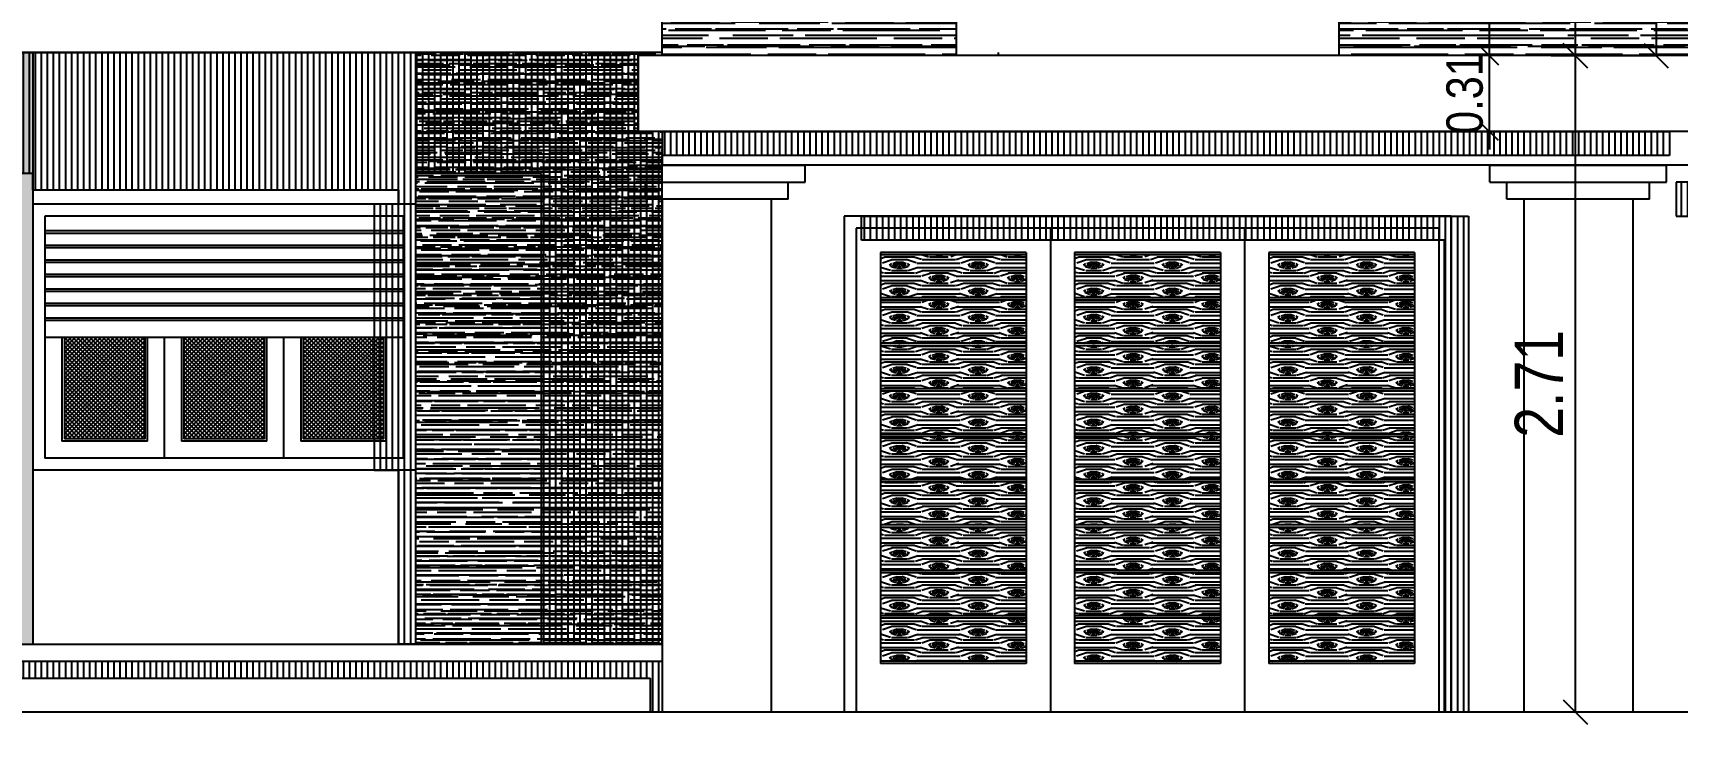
# Model space of a CAD drawing. Extents: x -14.8 to 35.6, y 44.5 to 81.2.
# Drawn here: x -4.96 to 1.83, y 44.93 to 47.79 of the extents above; entities that cross this region are included whole.
import ezdxf

# ---------------------------------------------------------------- set-up
doc = ezdxf.new("R2010")
doc.units = 0
doc.header["$MEASUREMENT"] = 0
doc.header["$PDMODE"] = 3
doc.layers.get('0').update_dxf_attribs({"linetype": 'CONTINUOUS'})
doc.layers.get('DEFPOINTS').update_dxf_attribs({"linetype": 'CONTINUOUS'})
for name, color, linetype in [('COTAS', 12, 'CONTINUOUS'), ('NUEVO', 1, 'CONTINUOUS'), ('RELLENO', 7, 'CONTINUOUS'), ('SOMBRA', 251, 'CONTINUOUS')]:
    doc.layers.add(name, color=color, linetype=linetype)
doc.styles.add('COTAS PRIMARIAS', font='ARIALN.TTF', dxfattribs={"height": 0.2})
doc.styles.add('COTAS SECUNDARIAS', font='ARIALN.TTF', dxfattribs={"height": 0.15})
doc.dimstyles.new('COTA SECUNDARIAS', dxfattribs={"dimscale": 5, "dimtxt": 1, "dimasz": 0.015, "dimexe": 0, "dimexo": 0, "dimgap": 0.005, "dimtad": 1, "dimzin": 1, "dimdsep": 46, "dimtxsty": 'COTAS SECUNDARIAS', "dimblk": 'OBLIQUE', "dimcen": 0, "dimclrd": 11, "dimclre": 11, "dimclrt": 11, "dimaunit": 1, "dimadec": 1, "dimazin": 0, "dimtfac": 0.4, "dimtix": 1, "dimtmove": 1, "dimatfit": 3, "dimfxl": 1, "dimtolj": 1, "dimtzin": 0, "dimlwd": -1, "dimarcsym": 0})
doc.dimstyles.new('COTAS PRINCIPALES', dxfattribs={"dimscale": 5, "dimtxt": 2.5, "dimasz": 0.02, "dimexe": 0, "dimexo": 0, "dimgap": 0.01, "dimtad": 1, "dimzin": 1, "dimdsep": 46, "dimtxsty": 'COTAS PRIMARIAS', "dimblk": 'OBLIQUE', "dimcen": 0, "dimclrd": 11, "dimclre": 11, "dimclrt": 11, "dimaunit": 1, "dimadec": 1, "dimazin": 0, "dimtfac": 0.4, "dimtix": 1, "dimtmove": 1, "dimatfit": 3, "dimfxl": 1, "dimtolj": 1, "dimtzin": 0, "dimlwd": -1, "dimarcsym": 0})
pattern_1 = [(0, (0, 15.127245), (0.066, 0.03), [0.45, -0.06, 0.15, -0.03]), (0, (0.0399, 15.142245), (-0.03, 0.0399), [0.09, -0.0099, 0.18, -0.0225]), (0, (0.015, 15.152745), (0.156, 0.0201), [0.24, -0.042, 0.12, -0.03])]
pattern_2 = [(0, (0, 15.127245), (0.11, 0.05), [0.75, -0.1, 0.25, -0.05]), (0, (0.0665, 15.152245), (-0.05, 0.0665), [0.15, -0.0165, 0.3, -0.0375]), (0, (0.025, 15.169745), (0.26, 0.0335), [0.4, -0.07, 0.2, -0.05])]

# ---------------------------------------------------------------- blocks, each defined once
blk = doc.blocks.new('_Oblique')
at = {"color": 0, "linetype": 'ByBlock', "lineweight": -2}
blk.add_line((-0.5, -0.5), (0.5, 0.5), dxfattribs=at)
blk = doc.blocks.new('*D92')
at = {"layer": 'COTAS', "color": 11, "transparency": 16777216}
blk.add_line((1.411, 44.9795), (1.411, 47.6929), dxfattribs=at)
at = {"layer": 'COTAS', "color": 11, "lineweight": -2, "transparency": 16777216}
blk.add_line((1.7994, 44.9795), (1.411, 44.9795), dxfattribs=at)
at = {"layer": 'DEFPOINTS', "color": 0, "transparency": 16777216}
for p in [(1.411, 47.6929), (1.411, 47.6929), (1.7994, 44.9795)]:
    blk.add_point(p, dxfattribs=at)
at = {"layer": 'COTAS', "color": 11, "transparency": 16777216, "xscale": 0.1, "yscale": 0.1, "zscale": 0.1}
for p, rotation in [((1.411, 47.6929), 90), ((1.411, 44.9795), 270)]:
    blk.add_blockref('_Oblique', p, dxfattribs=dict(at, rotation=rotation))
at = {"layer": 'COTAS', "color": 11, "transparency": 16777216, "insert": (1.2606, 46.3362), "char_height": 0.2, "attachment_point": 5, "rotation": 90, "style": 'COTAS PRIMARIAS'}
blk.add_mtext('\\A1;2.71', dxfattribs=at)
blk = doc.blocks.new('*D93')
at = {"layer": 'COTAS', "color": 11, "lineweight": -2, "transparency": 16777216}
for p, q in [((-5.3106, 49.9161), (1.411, 49.9161)), ((1.311, 47.6929), (1.411, 47.6929))]:
    blk.add_line(p, q, dxfattribs=at)
at = {"layer": 'COTAS', "color": 11, "transparency": 16777216}
blk.add_line((1.411, 47.6929), (1.411, 49.9161), dxfattribs=at)
at = {"layer": 'DEFPOINTS', "color": 0, "transparency": 16777216}
for p in [(-5.3106, 49.9161), (1.411, 49.9161), (1.311, 47.6929)]:
    blk.add_point(p, dxfattribs=at)
at = {"layer": 'COTAS', "color": 11, "transparency": 16777216, "xscale": 0.1, "yscale": 0.1, "zscale": 0.1}
for p, rotation in [((1.411, 49.9161), 90), ((1.411, 47.6929), 270)]:
    blk.add_blockref('_Oblique', p, dxfattribs=dict(at, rotation=rotation))
at = {"layer": 'COTAS', "color": 11, "transparency": 16777216, "insert": (1.2606, 48.8045), "char_height": 0.2, "attachment_point": 5, "rotation": 90, "style": 'COTAS PRIMARIAS'}
blk.add_mtext('\\A1;2.22', dxfattribs=at)
blk = doc.blocks.new('*D94')
at = {"layer": 'COTAS', "color": 11, "transparency": 16777216}
for p, q in [((1.0559, 47.6929), (1.0559, 47.7679)), ((1.0559, 47.3795), (1.0559, 47.6929)), ((1.0559, 47.3795), (1.0559, 47.3045))]:
    blk.add_line(p, q, dxfattribs=at)
at = {"layer": 'COTAS', "color": 11, "lineweight": -2, "transparency": 16777216}
for p, q in [((1.3155, 47.6929), (1.0559, 47.6929)), ((1.3155, 47.3795), (1.0559, 47.3795))]:
    blk.add_line(p, q, dxfattribs=at)
at = {"layer": 'DEFPOINTS', "color": 0, "transparency": 16777216}
for p in [(1.0559, 47.6929), (1.3155, 47.6929), (1.3155, 47.3795)]:
    blk.add_point(p, dxfattribs=at)
at = {"layer": 'COTAS', "color": 11, "transparency": 16777216, "xscale": 0.075, "yscale": 0.075, "zscale": 0.075}
for p, rotation in [((1.0559, 47.6929), 270), ((1.0559, 47.3795), 90)]:
    blk.add_blockref('_Oblique', p, dxfattribs=dict(at, rotation=rotation))
at = {"layer": 'COTAS', "color": 11, "transparency": 16777216, "insert": (0.9543, 47.5362), "char_height": 0.15, "attachment_point": 5, "rotation": 90, "style": 'COTAS SECUNDARIAS'}
blk.add_mtext('\\A1;0.31', dxfattribs=at)
blk = doc.blocks.new('*D245')
at = {"layer": 'COTAS', "color": 11, "lineweight": -2, "transparency": 16777216}
for p, q in [((0.5061, 48.3661), (1.0559, 48.3661)), ((1.3155, 47.6929), (1.0559, 47.6929))]:
    blk.add_line(p, q, dxfattribs=at)
at = {"layer": 'COTAS', "color": 11, "transparency": 16777216}
blk.add_line((1.0559, 47.6929), (1.0559, 48.3661), dxfattribs=at)
at = {"layer": 'DEFPOINTS', "color": 0, "transparency": 16777216}
for p in [(0.5061, 48.3661), (1.0559, 48.3661), (1.3155, 47.6929)]:
    blk.add_point(p, dxfattribs=at)
at = {"layer": 'COTAS', "color": 11, "transparency": 16777216, "xscale": 0.075, "yscale": 0.075, "zscale": 0.075}
for p, rotation in [((1.0559, 48.3661), 90), ((1.0559, 47.6929), 270)]:
    blk.add_blockref('_Oblique', p, dxfattribs=dict(at, rotation=rotation))
at = {"layer": 'COTAS', "color": 11, "transparency": 16777216, "insert": (0.9543, 48.0295), "char_height": 0.15, "attachment_point": 5, "rotation": 90, "style": 'COTAS SECUNDARIAS'}
blk.add_mtext('\\A1;0.67', dxfattribs=at)
blk = doc.blocks.new('*D248')
at = {"layer": 'COTAS', "color": 11, "lineweight": -2, "transparency": 16777216}
for p, q in [((1.4227, 52.2452), (1.7447, 52.2452)), ((1.4227, 47.6929), (1.7447, 47.6929))]:
    blk.add_line(p, q, dxfattribs=at)
at = {"layer": 'COTAS', "color": 11, "transparency": 16777216}
blk.add_line((1.7447, 52.2452), (1.7447, 47.6929), dxfattribs=at)
at = {"layer": 'DEFPOINTS', "color": 0, "transparency": 16777216}
for p in [(1.4227, 52.2452), (1.4227, 47.6929), (1.7447, 47.6929)]:
    blk.add_point(p, dxfattribs=at)
at = {"layer": 'COTAS', "color": 11, "transparency": 16777216, "xscale": 0.1, "yscale": 0.1, "zscale": 0.1}
for p, rotation in [((1.7447, 52.2452), 90), ((1.7447, 47.6929), 270)]:
    blk.add_blockref('_Oblique', p, dxfattribs=dict(at, rotation=rotation))
at = {"layer": 'COTAS', "color": 11, "transparency": 16777216, "insert": (1.593, 49.9691), "char_height": 0.2, "attachment_point": 5, "rotation": 90, "style": 'COTAS PRIMARIAS'}
blk.add_mtext('\\A1;4.55', dxfattribs=at)

msp = doc.modelspace()

# ---------------------------------------------------------------- hatches: boundary and pattern name
at = {"layer": 'RELLENO'}
h = msp.add_hatch(dxfattribs=at)
h.set_pattern_fill('AR-RROOF', color=1, scale=0.05, style=0)
h.set_pattern_definition(pattern_2)
h.paths.add_polyline_path([(-1.1464, 50.0929), (-2.3606, 50.0929), (-2.3606, 47.6929), (-1.1464, 47.6929)])
h = msp.add_hatch(dxfattribs=at)
h.set_pattern_fill('AR-RROOF', color=1, scale=0.05, style=0)
h.set_pattern_definition(pattern_2)
h.paths.add_polyline_path([(2.4119, 50.0929), (0.4336, 50.0929), (0.4336, 47.6929), (2.4119, 47.6929)])
h = msp.add_hatch(dxfattribs=at)
h.set_pattern_fill('AR-RROOF', color=1, scale=0.03, style=0)
h.set_pattern_definition(pattern_1)
h.paths.add_polyline_path([(-9.2206, 44.9795), (-8.9706, 44.9795), (-8.9706, 45.1899), (-9.0406, 45.1899), (-9.0406, 45.2599), (-8.2006, 45.2599), (-8.2006, 47.7063), (-9.2206, 47.7063)])
h.paths.add_polyline_path([(-6.6206, 45.2599), (-4.9606, 45.2599), (-4.9606, 47.7063), (-6.6206, 47.7063)])
h = msp.add_hatch(dxfattribs=at)
h.set_pattern_fill('AR-RROOF', color=1, scale=0.03, style=0)
h.set_pattern_definition(pattern_1)
h.paths.add_polyline_path([(-2.3606, 47.6929), (-2.3606, 47.7063), (-3.3806, 47.7063), (-3.3806, 45.2599), (-2.3606, 45.2599), (-2.3606, 47.3795), (-2.4606, 47.3795), (-2.4606, 47.6929)])
h = msp.add_hatch(dxfattribs=at)
h.set_pattern_fill('WOOD07', color=24, scale=0.05, style=0)
h.set_pattern_definition([(0, (-3.83104, 15.127245), (0.1625, 0.054165), [0.025, -0.3]), (0, (-3.83104, 15.152245), (0.1625, 0.054165), [0.025, -0.3]), (0, (-3.7451, 15.13037), (0.1625, 0.054165), [0.178125, -0.14688]), (0, (-3.7451, 15.14912), (0.1625, 0.054165), [0.178125, -0.14688]), (0, (-3.82479, 15.133495), (0.1625, 0.054165), [0.0125, -0.3125]), (0, (-3.82479, 15.145995), (0.1625, 0.054165), [0.0125, -0.3125]), (0, (-3.821667, 15.13662), (0.1625, 0.054165), [0.00625, -0.31875]), (0, (-3.821667, 15.14287), (0.1625, 0.054165), [0.00625, -0.31875]), (18.43, (-3.84979, 15.146), (1.094e-05, 0.1083349), [0.019765, -0.151525]), (18.43, (-3.84354, 15.13974), (1.094e-05, 0.1083349), [0.019765, -0.151525]), (18.43, (-3.83104, 15.13974), (1.094e-05, 0.1083349), [0.00988, -0.16141]), (18.43, (-3.81542, 15.13662), (1.094e-05, 0.1083349), [0.00988, -0.16141]), (18.43, (-3.81229, 15.1335), (1.094e-05, 0.1083349), [0.019765, -0.151525]), (18.43, (-3.80604, 15.12724), (1.094e-05, 0.1083349), [0.019765, -0.151525]), (341.57, (-3.84979, 15.1335), (0.1624937, 0.05418227), [0.019765, -0.151525]), (341.57, (-3.84354, 15.13974), (0.1624937, 0.05418227), [0.019765, -0.151525]), (341.57, (-3.83104, 15.13974), (0.1624937, 0.05418227), [0.00988, -0.16141]), (341.57, (-3.81542, 15.14287), (0.1624937, 0.05418227), [0.00988, -0.16141]), (341.57, (-3.81229, 15.146), (0.1624937, 0.05418227), [0.019765, -0.151525]), (341.57, (-3.80604, 15.15224), (0.1624937, 0.05418227), [0.019765, -0.151525]), (33.69, (-3.859167, 15.139745), (-0.16250087, -0.05416628), [0.011265, -0.379335]), (33.69, (-3.78729, 15.133495), (-0.16250087, -0.05416628), [0.011265, -0.379335]), (326.31, (-3.859167, 15.139745), (0.16250087, -0.05416628), [0.011265, -0.379335]), (326.31, (-3.78729, 15.145995), (0.16250087, -0.05416628), [0.011265, -0.379335]), (0, (-3.71854, 15.16058), (0, 0.108335), [0.125, -0.06094, 0.078125, -0.06094]), (0, (-3.68885, 15.171), (0, 0.108335), [0.065625, -0.060935, 0.1375, -0.060935]), (0, (-3.68885, 15.21683), (0, 0.108335), [0.065625, -0.060935, 0.1375, -0.060935]), (0, (-3.71854, 15.22724), (0, 0.108335), [0.125, -0.06094, 0.078125, -0.06094]), (18.43, (-3.77948, 15.22724), (3.466e-05, 0.1083428), [0.036235, -0.306345]), (18.43, (-3.74979, 15.21683), (1.094e-05, 0.1083349), [0.03294, -0.30964]), (18.43, (-3.72948, 15.20328), (1.094e-05, 0.1083349), [0.042825, -0.29976]), (18.43, (-3.62323, 15.171), (1.094e-05, 0.1083349), [0.042825, -0.29976]), (18.43, (-3.59354, 15.16058), (1.094e-05, 0.1083349), [0.03294, -0.30964]), (18.43, (-3.56698, 15.14912), (1.094e-05, 0.1083349), [0.036235, -0.306345]), (341.57, (-3.77948, 15.16058), (0.32499834, 2.965e-05), [0.036235, -0.306345]), (341.57, (-3.74979, 15.171), (0.32499834, 2.965e-05), [0.03294, -0.30964]), (341.57, (-3.72948, 15.18453), (0.32499834, 2.965e-05), [0.042825, -0.29976]), (341.57, (-3.62323, 15.21683), (0.32499834, 2.965e-05), [0.042825, -0.29976]), (341.57, (-3.59354, 15.22724), (0.32499834, 2.965e-05), [0.03294, -0.30964]), (341.57, (-3.56698, 15.2387), (0.32499834, 2.965e-05), [0.036235, -0.306345])])
h.paths.add_polyline_path([(-0.8575, 46.6917), (-0.8575, 46.8695), (-1.4598, 46.8695), (-1.4598, 46.6917)])
h.paths.add_polyline_path([(-1.4598, 46.6817), (-1.4598, 46.5039), (-0.8575, 46.5039), (-0.8575, 46.6817)])
h.paths.add_polyline_path([(-0.8575, 46.3161), (-0.8575, 46.4939), (-1.4598, 46.4939), (-1.4598, 46.3161)])
h.paths.add_polyline_path([(-1.4598, 46.3061), (-1.4598, 46.1284), (-0.8575, 46.1284), (-0.8575, 46.3061)])
h.paths.add_polyline_path([(-0.8575, 45.9406), (-0.8575, 46.1184), (-1.4598, 46.1184), (-1.4598, 45.9406)])
h.paths.add_polyline_path([(-0.8575, 45.7528), (-0.8575, 45.9306), (-1.4598, 45.9306), (-1.4598, 45.7528)])
h.paths.add_polyline_path([(-1.4598, 45.7428), (-1.4598, 45.565), (-0.8575, 45.565), (-0.8575, 45.7428)])
h.paths.add_polyline_path([(-1.4598, 45.555), (-1.4598, 45.3773), (-0.8575, 45.3773), (-0.8575, 45.555)])
h.paths.add_polyline_path([(-1.4598, 45.3673), (-1.4598, 45.1895), (-0.8575, 45.1895), (-0.8575, 45.3673)])
h = msp.add_hatch(dxfattribs=at)
h.set_pattern_fill('WOOD07', color=24, scale=0.05, style=0)
h.set_pattern_definition([(0, (-3.02882, 15.127245), (0.1625, 0.054165), [0.025, -0.3]), (0, (-3.02882, 15.152245), (0.1625, 0.054165), [0.025, -0.3]), (0, (-2.94288, 15.13037), (0.1625, 0.054165), [0.178125, -0.14688]), (0, (-2.94288, 15.14912), (0.1625, 0.054165), [0.178125, -0.14688]), (0, (-3.02257, 15.133495), (0.1625, 0.054165), [0.0125, -0.3125]), (0, (-3.02257, 15.145995), (0.1625, 0.054165), [0.0125, -0.3125]), (0, (-3.019444, 15.13662), (0.1625, 0.054165), [0.00625, -0.31875]), (0, (-3.019444, 15.14287), (0.1625, 0.054165), [0.00625, -0.31875]), (18.43, (-3.04757, 15.146), (1.094e-05, 0.1083349), [0.019765, -0.151525]), (18.43, (-3.04132, 15.13974), (1.094e-05, 0.1083349), [0.019765, -0.151525]), (18.43, (-3.02882, 15.13974), (1.094e-05, 0.1083349), [0.00988, -0.16141]), (18.43, (-3.01319, 15.13662), (1.094e-05, 0.1083349), [0.00988, -0.16141]), (18.43, (-3.01007, 15.1335), (1.094e-05, 0.1083349), [0.019765, -0.151525]), (18.43, (-3.00382, 15.12724), (1.094e-05, 0.1083349), [0.019765, -0.151525]), (341.57, (-3.04757, 15.1335), (0.1624937, 0.05418227), [0.019765, -0.151525]), (341.57, (-3.04132, 15.13974), (0.1624937, 0.05418227), [0.019765, -0.151525]), (341.57, (-3.02882, 15.13974), (0.1624937, 0.05418227), [0.00988, -0.16141]), (341.57, (-3.01319, 15.14287), (0.1624937, 0.05418227), [0.00988, -0.16141]), (341.57, (-3.01007, 15.146), (0.1624937, 0.05418227), [0.019765, -0.151525]), (341.57, (-3.00382, 15.15224), (0.1624937, 0.05418227), [0.019765, -0.151525]), (33.69, (-3.056944, 15.139745), (-0.16250087, -0.05416628), [0.011265, -0.379335]), (33.69, (-2.98507, 15.133495), (-0.16250087, -0.05416628), [0.011265, -0.379335]), (326.31, (-3.056944, 15.139745), (0.16250087, -0.05416628), [0.011265, -0.379335]), (326.31, (-2.98507, 15.145995), (0.16250087, -0.05416628), [0.011265, -0.379335]), (0, (-2.91632, 15.16058), (0, 0.108335), [0.125, -0.06094, 0.078125, -0.06094]), (0, (-2.88663, 15.171), (0, 0.108335), [0.065625, -0.060935, 0.1375, -0.060935]), (0, (-2.88663, 15.21683), (0, 0.108335), [0.065625, -0.060935, 0.1375, -0.060935]), (0, (-2.91632, 15.22724), (0, 0.108335), [0.125, -0.06094, 0.078125, -0.06094]), (18.43, (-2.97726, 15.22724), (3.466e-05, 0.1083428), [0.036235, -0.306345]), (18.43, (-2.94757, 15.21683), (1.094e-05, 0.1083349), [0.03294, -0.30964]), (18.43, (-2.92725, 15.20328), (1.094e-05, 0.1083349), [0.042825, -0.29976]), (18.43, (-2.82101, 15.171), (1.094e-05, 0.1083349), [0.042825, -0.29976]), (18.43, (-2.79132, 15.16058), (1.094e-05, 0.1083349), [0.03294, -0.30964]), (18.43, (-2.76475, 15.14912), (1.094e-05, 0.1083349), [0.036235, -0.306345]), (341.57, (-2.97726, 15.16058), (0.32499834, 2.965e-05), [0.036235, -0.306345]), (341.57, (-2.94757, 15.171), (0.32499834, 2.965e-05), [0.03294, -0.30964]), (341.57, (-2.92726, 15.18453), (0.32499834, 2.965e-05), [0.042825, -0.29976]), (341.57, (-2.82101, 15.21683), (0.32499834, 2.965e-05), [0.042825, -0.29976]), (341.57, (-2.79132, 15.22724), (0.32499834, 2.965e-05), [0.03294, -0.30964]), (341.57, (-2.76475, 15.2387), (0.32499834, 2.965e-05), [0.036235, -0.306345])])
h.paths.add_polyline_path([(-0.0553, 46.6917), (-0.0553, 46.8695), (-0.6575, 46.8695), (-0.6575, 46.6917)])
h.paths.add_polyline_path([(-0.6575, 46.6817), (-0.6575, 46.5039), (-0.0553, 46.5039), (-0.0553, 46.6817)])
h.paths.add_polyline_path([(-0.0553, 46.3161), (-0.0553, 46.4939), (-0.6575, 46.4939), (-0.6575, 46.3161)])
h.paths.add_polyline_path([(-0.6575, 46.3061), (-0.6575, 46.1284), (-0.0553, 46.1284), (-0.0553, 46.3061)])
h.paths.add_polyline_path([(-0.0553, 45.9406), (-0.0553, 46.1184), (-0.6575, 46.1184), (-0.6575, 45.9406)])
h.paths.add_polyline_path([(-0.0553, 45.7528), (-0.0553, 45.9306), (-0.6575, 45.9306), (-0.6575, 45.7528)])
h.paths.add_polyline_path([(-0.6575, 45.7428), (-0.6575, 45.565), (-0.0553, 45.565), (-0.0553, 45.7428)])
h.paths.add_polyline_path([(-0.6575, 45.555), (-0.6575, 45.3773), (-0.0553, 45.3773), (-0.0553, 45.555)])
h.paths.add_polyline_path([(-0.6575, 45.3673), (-0.6575, 45.1895), (-0.0553, 45.1895), (-0.0553, 45.3673)])
h = msp.add_hatch(dxfattribs=at)
h.set_pattern_fill('WOOD07', color=24, scale=0.05, style=0)
h.set_pattern_definition([(0, (-2.226597, 15.127245), (0.1625, 0.054165), [0.025, -0.3]), (0, (-2.226597, 15.152245), (0.1625, 0.054165), [0.025, -0.3]), (0, (-2.140657, 15.13037), (0.1625, 0.054165), [0.178125, -0.14688]), (0, (-2.140657, 15.14912), (0.1625, 0.054165), [0.178125, -0.14688]), (0, (-2.220347, 15.133495), (0.1625, 0.054165), [0.0125, -0.3125]), (0, (-2.220347, 15.145995), (0.1625, 0.054165), [0.0125, -0.3125]), (0, (-2.21722, 15.13662), (0.1625, 0.054165), [0.00625, -0.31875]), (0, (-2.21722, 15.14287), (0.1625, 0.054165), [0.00625, -0.31875]), (18.43, (-2.24535, 15.146), (1.094e-05, 0.1083349), [0.019765, -0.151525]), (18.43, (-2.2391, 15.13974), (1.094e-05, 0.1083349), [0.019765, -0.151525]), (18.43, (-2.2266, 15.13974), (1.094e-05, 0.1083349), [0.00988, -0.16141]), (18.43, (-2.21097, 15.13662), (1.094e-05, 0.1083349), [0.00988, -0.16141]), (18.43, (-2.20785, 15.1335), (1.094e-05, 0.1083349), [0.019765, -0.151525]), (18.43, (-2.2016, 15.12724), (1.094e-05, 0.1083349), [0.019765, -0.151525]), (341.57, (-2.24535, 15.1335), (0.1624937, 0.05418227), [0.019765, -0.151525]), (341.57, (-2.2391, 15.13974), (0.1624937, 0.05418227), [0.019765, -0.151525]), (341.57, (-2.2266, 15.13974), (0.1624937, 0.05418227), [0.00988, -0.16141]), (341.57, (-2.21097, 15.14287), (0.1624937, 0.05418227), [0.00988, -0.16141]), (341.57, (-2.20785, 15.146), (0.1624937, 0.05418227), [0.019765, -0.151525]), (341.57, (-2.2016, 15.15224), (0.1624937, 0.05418227), [0.019765, -0.151525]), (33.69, (-2.25472, 15.139745), (-0.16250087, -0.05416628), [0.011265, -0.379335]), (33.69, (-2.182847, 15.133495), (-0.16250087, -0.05416628), [0.011265, -0.379335]), (326.31, (-2.25472, 15.139745), (0.16250087, -0.05416628), [0.011265, -0.379335]), (326.31, (-2.182847, 15.145995), (0.16250087, -0.05416628), [0.011265, -0.379335]), (0, (-2.1141, 15.16058), (0, 0.108335), [0.125, -0.06094, 0.078125, -0.06094]), (0, (-2.08441, 15.171), (0, 0.108335), [0.065625, -0.060935, 0.1375, -0.060935]), (0, (-2.08441, 15.21683), (0, 0.108335), [0.065625, -0.060935, 0.1375, -0.060935]), (0, (-2.1141, 15.22724), (0, 0.108335), [0.125, -0.06094, 0.078125, -0.06094]), (18.43, (-2.17504, 15.22724), (3.466e-05, 0.1083428), [0.036235, -0.306345]), (18.43, (-2.14535, 15.21683), (1.094e-05, 0.1083349), [0.03294, -0.30964]), (18.43, (-2.12503, 15.20328), (1.094e-05, 0.1083349), [0.042825, -0.29976]), (18.43, (-2.01879, 15.171), (1.094e-05, 0.1083349), [0.042825, -0.29976]), (18.43, (-1.9891, 15.16058), (1.094e-05, 0.1083349), [0.03294, -0.30964]), (18.43, (-1.96253, 15.14912), (1.094e-05, 0.1083349), [0.036235, -0.306345]), (341.57, (-2.17504, 15.16058), (0.32499834, 2.965e-05), [0.036235, -0.306345]), (341.57, (-2.14535, 15.171), (0.32499834, 2.965e-05), [0.03294, -0.30964]), (341.57, (-2.12504, 15.18453), (0.32499834, 2.965e-05), [0.042825, -0.29976]), (341.57, (-2.01879, 15.21683), (0.32499834, 2.965e-05), [0.042825, -0.29976]), (341.57, (-1.9891, 15.22724), (0.32499834, 2.965e-05), [0.03294, -0.30964]), (341.57, (-1.96253, 15.2387), (0.32499834, 2.965e-05), [0.036235, -0.306345])])
h.paths.add_polyline_path([(0.7469, 46.6917), (0.7469, 46.8695), (0.1447, 46.8695), (0.1447, 46.6917)])
h.paths.add_polyline_path([(0.1447, 46.6817), (0.1447, 46.5039), (0.7469, 46.5039), (0.7469, 46.6817)])
h.paths.add_polyline_path([(0.7469, 46.3161), (0.7469, 46.4939), (0.1447, 46.4939), (0.1447, 46.3161)])
h.paths.add_polyline_path([(0.1447, 46.3061), (0.1447, 46.1284), (0.7469, 46.1284), (0.7469, 46.3061)])
h.paths.add_polyline_path([(0.7469, 45.9406), (0.7469, 46.1184), (0.1447, 46.1184), (0.1447, 45.9406)])
h.paths.add_polyline_path([(0.7469, 45.7528), (0.7469, 45.9306), (0.1447, 45.9306), (0.1447, 45.7528)])
h.paths.add_polyline_path([(0.1447, 45.7428), (0.1447, 45.565), (0.7469, 45.565), (0.7469, 45.7428)])
h.paths.add_polyline_path([(0.1447, 45.555), (0.1447, 45.3773), (0.7469, 45.3773), (0.7469, 45.555)])
h.paths.add_polyline_path([(0.1447, 45.3673), (0.1447, 45.1895), (0.7469, 45.1895), (0.7469, 45.3673)])
h = msp.add_hatch(dxfattribs=at)
h.set_pattern_fill('ANSI37', color=252, scale=0.1, style=0)
h.set_pattern_definition([(45, (0, 15.127245), (-0.008838835, 0.008838835), []), (135, (0, 15.127245), (-0.008838835, -0.008838835), [])])
h.paths.add_polyline_path([(-4.4973, 46.5295), (-4.8306, 46.5295), (-4.8306, 46.1095), (-4.4973, 46.1095)])
h.paths.add_polyline_path([(-4.3373, 46.1095), (-4.0039, 46.1095), (-4.0039, 46.5295), (-4.3373, 46.5295)])
h.paths.add_polyline_path([(-3.5106, 46.5295), (-3.8439, 46.5295), (-3.8439, 46.1095), (-3.5106, 46.1095)])
at = {"layer": 'SOMBRA'}
h = msp.add_hatch(dxfattribs=at)
h.set_pattern_fill('ANSI31', color=256, scale=0.2, angle=45, style=0)
h.set_pattern_definition([(90, (0, 15.127245), (-0.025, 3e-18), [])])
h.paths.add_polyline_path([(-9.2206, 47.2063), (-8.2006, 47.2063), (-8.2006, 47.1363), (-6.6906, 47.1363), (-6.6906, 47.0795), (-6.7906, 47.0795), (-6.7906, 45.9795), (-6.6906, 45.9795), (-6.6906, 45.2599), (-6.6206, 45.2599), (-6.6206, 47.2063), (-4.9606, 47.2063), (-4.9606, 47.1363), (-3.4506, 47.1363), (-3.4506, 47.0795), (-3.5506, 47.0795), (-3.5506, 45.9795), (-3.4506, 45.9795), (-3.4506, 45.2599), (-3.3806, 45.2599), (-3.3806, 47.2063), (-2.8606, 47.2063), (-2.8606, 45.2599), (-2.3606, 45.2599), (-2.3606, 47.2795), (1.7994, 47.2795), (1.7994, 47.3795), (-2.3606, 47.3795), (-2.4606, 47.3795), (-2.4606, 47.7063), (-3.3806, 47.7063), (-4.9606, 47.7063), (-6.6206, 47.7063), (-8.2006, 47.7063), (-9.2206, 47.7063), (-9.2206, 47.2399), (-10.0037, 47.2399), (-10.0037, 47.1699), (-9.9707, 47.1699), (-9.9707, 47.0999), (-10.321, 47.0999), (-12.143, 45.2599), (-12.073, 45.2599), (-12.073, 45.1899), (-12.143, 45.1899), (-12.143, 44.9795), (-9.2206, 44.9795)])
h.paths.add_polyline_path([(-12.2929, 47.1699), (-12.849, 47.1699), (-12.849, 47.0999), (-12.7959, 47.0999), (-12.7959, 47.0299), (-12.3459, 47.0299), (-12.3459, 47.0999), (-12.2929, 47.0999)])
h.paths.add_polyline_path([(-2.3606, 45.1899), (-8.9706, 45.1899), (-8.9706, 45.1199), (-2.4106, 45.1199), (-2.4106, 44.9795), (-2.3606, 44.9795)])
h.paths.add_polyline_path([(0.9694, 47.0295), (-1.5373, 47.0295), (-1.5373, 46.9295), (0.8694, 46.9295), (0.8694, 44.9795), (0.9694, 44.9795)])
h.paths.add_polyline_path([(2.2494, 47.0999), (2.3194, 47.0999), (2.3194, 47.1699), (1.8268, 47.1699), (1.8268, 47.0295), (2.2494, 47.0295)])
h.paths.add_polyline_path([(4.7561, 47.0295), (4.4561, 47.0295), (4.4561, 44.9795), (4.7561, 44.9795), (4.7561, 45.2599)])
h.paths.add_polyline_path([(5.2761, 47.1699), (4.6861, 47.1699), (4.6861, 47.0999), (4.7561, 47.0999), (4.7561, 47.0295), (5.2061, 47.0295), (5.2061, 47.0999), (5.2761, 47.0999)])
h.paths.add_polyline_path([(7.7127, 47.0295), (7.4827, 47.0295), (7.4827, 46.9595), (5.2061, 46.9595), (5.2061, 46.8895), (7.4127, 46.8895), (7.4127, 45.2599), (7.6827, 45.2599), (7.6827, 45.1899), (5.2061, 45.1899), (5.2061, 45.1199), (7.6127, 45.1199), (7.6127, 44.9795), (7.7127, 44.9795), (7.7127, 45.2599)])
h.paths.add_polyline_path([(8.2327, 47.1699), (7.6427, 47.1699), (7.6427, 47.0999), (7.7127, 47.0999), (7.7127, 47.0295), (8.1627, 47.0295), (8.1627, 47.0999), (8.2327, 47.0999)])
h.paths.add_polyline_path([(10.6694, 47.0295), (10.4394, 47.0295), (10.4394, 46.9595), (8.1627, 46.9595), (8.1627, 46.8895), (10.3694, 46.8895), (10.3694, 45.2599), (10.6394, 45.2599), (10.6394, 45.1899), (8.1627, 45.1899), (8.1627, 45.1199), (10.5694, 45.1199), (10.5694, 44.9795), (10.6694, 44.9795), (10.6694, 45.2599)])
h.paths.add_polyline_path([(11.1194, 47.0999), (11.1894, 47.0999), (11.1894, 47.1699), (10.5994, 47.1699), (10.5994, 47.0999), (10.6694, 47.0999), (10.6694, 47.0295), (11.1194, 47.0295)])

# ---------------------------------------------------------------- linework, layer by layer
for p, q in [((-2.3606, 47.6929), (-2.3606, 50.0929)), ((-1.1464, 50.0929), (-1.1464, 47.6929)), ((0.4336, 50.0929), (0.4336, 47.6929)), ((-2.4606, 47.6929), (-2.4606, 47.3795)), ((5.3061, 47.6929), (-2.4606, 47.6929)), ((5.3061, 47.3795), (-2.4606, 47.3795)), ((-2.3606, 47.3795), (-2.3606, 47.2399)), ((5.2061, 47.2399), (-2.3606, 47.2399)), ((-4.9606, 47.0795), (-4.9606, 45.9795)), ((-3.3806, 47.0795), (-4.9606, 47.0795)), ((-3.3806, 47.0795), (-3.3806, 45.9795)), ((-3.4306, 47.0295), (-4.9106, 47.0295)), ((-4.9106, 47.0295), (-4.9106, 46.0295)), ((-3.4306, 47.0295), (-3.4306, 46.0295)), ((-4.9106, 46.9695), (-3.4306, 46.9695)), ((-4.9106, 46.9595), (-3.4306, 46.9595)), ((-4.9106, 46.9095), (-3.4306, 46.9095)), ((-4.9106, 46.8995), (-3.4306, 46.8995)), ((-4.9106, 46.8495), (-3.4306, 46.8495)), ((-4.9106, 46.8395), (-3.4306, 46.8395)), ((-4.9106, 46.7895), (-3.4306, 46.7895)), ((-4.9106, 46.7795), (-3.4306, 46.7795)), ((-4.9106, 46.7295), (-3.4306, 46.7295)), ((-4.9106, 46.7195), (-3.4306, 46.7195)), ((-4.9106, 46.6695), (-3.4306, 46.6695)), ((-4.9106, 46.6595), (-3.4306, 46.6595)), ((-4.9106, 46.6095), (-3.4306, 46.6095)), ((-4.9106, 46.5995), (-3.4306, 46.5995)), ((-4.9106, 46.5295), (-3.4306, 46.5295)), ((-4.8406, 46.5295), (-4.8406, 46.0995)), ((-4.8306, 46.5295), (-4.8306, 46.1095)), ((-4.4973, 46.1095), (-4.4973, 46.5295)), ((-4.4873, 46.0995), (-4.4873, 46.5295)), ((-4.4173, 46.0295), (-4.4173, 46.5295)), ((-4.3473, 46.5295), (-4.3473, 46.0995)), ((-4.3373, 46.5295), (-4.3373, 46.1095)), ((-4.0039, 46.1095), (-4.0039, 46.5295)), ((-3.9939, 46.0995), (-3.9939, 46.5295)), ((-3.9239, 46.0295), (-3.9239, 46.5295)), ((-3.8539, 46.5295), (-3.8539, 46.0995)), ((-3.8439, 46.5295), (-3.8439, 46.1095)), ((-3.5106, 46.1095), (-3.5106, 46.5295)), ((-3.5006, 46.0995), (-3.5006, 46.5295)), ((-4.4873, 46.0995), (-4.8406, 46.0995)), ((-4.4973, 46.1095), (-4.8306, 46.1095)), ((-3.9939, 46.0995), (-4.3473, 46.0995)), ((-4.0039, 46.1095), (-4.3373, 46.1095)), ((-3.5006, 46.0995), (-3.8539, 46.0995)), ((-3.5106, 46.1095), (-3.8439, 46.1095)), ((-3.4306, 46.0295), (-4.9106, 46.0295)), ((-3.3806, 45.9795), (-4.9606, 45.9795)), ((11.6301, 44.9795), (-12.9166, 44.9795))]:
    msp.add_line(p, q)
at = {"layer": 'NUEVO'}
for p, q in [((-2.3606, 47.7063), (-9.7206, 47.7063)), ((-4.9606, 47.7063), (-4.9606, 45.2599)), ((-3.3806, 47.7063), (-3.3806, 45.2599)), ((-2.5006, 47.2399), (-1.7706, 47.2399)), ((-2.5006, 47.1699), (-2.5006, 47.2399)), ((-1.7706, 47.1699), (-1.7706, 47.2399)), ((1.0577, 47.2399), (1.7877, 47.2399)), ((1.0577, 47.1699), (1.0577, 47.2399)), ((1.7877, 47.1699), (1.7877, 47.2399)), ((-2.5006, 47.1699), (-1.7706, 47.1699)), ((-2.4306, 47.0999), (-2.4306, 47.1699)), ((-1.8406, 47.0999), (-1.8406, 47.1699)), ((1.0577, 47.1699), (1.7877, 47.1699)), ((1.1277, 47.0999), (1.1277, 47.1699)), ((1.7177, 47.0999), (1.7177, 47.1699)), ((-1.8406, 47.0999), (-2.4306, 47.0999)), ((-2.3606, 47.0999), (-2.3606, 44.9795)), ((-1.9106, 47.0999), (-1.9106, 44.9795)), ((1.7177, 47.0999), (1.1277, 47.0999)), ((1.1977, 47.0999), (1.1977, 44.9795)), ((1.6477, 47.0999), (1.6477, 44.9795)), ((-1.6098, 47.0295), (-1.6098, 44.9795)), ((0.8969, 47.0295), (-1.6098, 47.0295)), ((0.8969, 47.0295), (0.8969, 44.9795)), ((0.8469, 46.9795), (-1.5598, 46.9795)), ((-1.5598, 46.9795), (-1.5598, 44.9795)), ((-0.7575, 46.9795), (-0.7575, 44.9795)), ((-0.7575, 46.9795), (-0.7575, 44.9795)), ((0.0447, 46.9795), (0.0447, 44.9795)), ((0.0447, 46.9795), (0.0447, 44.9795)), ((0.8469, 46.9795), (0.8469, 44.9795)), ((-0.8575, 46.8795), (-1.4598, 46.8795)), ((-1.4598, 46.8795), (-1.4598, 45.1795)), ((-0.8575, 46.8695), (-1.4598, 46.8695)), ((-0.8575, 46.8795), (-0.8575, 45.1795)), ((-0.0553, 46.8795), (-0.6575, 46.8795)), ((-0.6575, 46.8795), (-0.6575, 45.1795)), ((-0.0553, 46.8695), (-0.6575, 46.8695)), ((-0.0553, 46.8795), (-0.0553, 45.1795)), ((0.7469, 46.8795), (0.1447, 46.8795)), ((0.1447, 46.8795), (0.1447, 45.1795)), ((0.7469, 46.8695), (0.1447, 46.8695)), ((0.7469, 46.8795), (0.7469, 45.1795)), ((-0.8575, 46.6917), (-1.4598, 46.6917)), ((-0.8575, 46.6817), (-1.4598, 46.6817)), ((-0.0553, 46.6917), (-0.6575, 46.6917)), ((-0.0553, 46.6817), (-0.6575, 46.6817)), ((0.7469, 46.6917), (0.1447, 46.6917)), ((0.7469, 46.6817), (0.1447, 46.6817)), ((-0.8575, 46.5039), (-1.4598, 46.5039)), ((-0.8575, 46.4939), (-1.4598, 46.4939)), ((-0.0553, 46.5039), (-0.6575, 46.5039)), ((-0.0553, 46.4939), (-0.6575, 46.4939)), ((0.7469, 46.5039), (0.1447, 46.5039)), ((0.7469, 46.4939), (0.1447, 46.4939)), ((-0.8575, 46.3161), (-1.4598, 46.3161)), ((-0.8575, 46.3061), (-1.4598, 46.3061)), ((-0.0553, 46.3161), (-0.6575, 46.3161)), ((-0.0553, 46.3061), (-0.6575, 46.3061)), ((0.7469, 46.3161), (0.1447, 46.3161)), ((0.7469, 46.3061), (0.1447, 46.3061)), ((-0.8575, 46.1284), (-1.4598, 46.1284)), ((-0.8575, 46.1184), (-1.4598, 46.1184)), ((-0.0553, 46.1284), (-0.6575, 46.1284)), ((-0.0553, 46.1184), (-0.6575, 46.1184)), ((0.7469, 46.1284), (0.1447, 46.1284)), ((0.7469, 46.1184), (0.1447, 46.1184)), ((-0.8575, 45.9406), (-1.4598, 45.9406)), ((-0.8575, 45.9306), (-1.4598, 45.9306)), ((-0.0553, 45.9406), (-0.6575, 45.9406)), ((-0.0553, 45.9306), (-0.6575, 45.9306)), ((0.7469, 45.9406), (0.1447, 45.9406)), ((0.7469, 45.9306), (0.1447, 45.9306)), ((-0.8575, 45.7528), (-1.4598, 45.7528)), ((-0.8575, 45.7428), (-1.4598, 45.7428)), ((-0.0553, 45.7528), (-0.6575, 45.7528)), ((-0.0553, 45.7428), (-0.6575, 45.7428)), ((0.7469, 45.7528), (0.1447, 45.7528)), ((0.7469, 45.7428), (0.1447, 45.7428)), ((-0.8575, 45.565), (-1.4598, 45.565)), ((-0.8575, 45.555), (-1.4598, 45.555)), ((-0.0553, 45.565), (-0.6575, 45.565)), ((-0.0553, 45.555), (-0.6575, 45.555)), ((0.7469, 45.565), (0.1447, 45.565)), ((0.7469, 45.555), (0.1447, 45.555)), ((-0.8575, 45.3773), (-1.4598, 45.3773)), ((-0.0553, 45.3773), (-0.6575, 45.3773)), ((0.7469, 45.3773), (0.1447, 45.3773)), ((-0.8575, 45.3673), (-1.4598, 45.3673)), ((-0.0553, 45.3673), (-0.6575, 45.3673)), ((0.7469, 45.3673), (0.1447, 45.3673)), ((-9.0406, 45.2599), (-2.3606, 45.2599)), ((-9.0406, 45.1899), (-2.3606, 45.1899)), ((-0.8575, 45.1895), (-1.4598, 45.1895)), ((-0.8575, 45.1795), (-1.4598, 45.1795)), ((-0.0553, 45.1895), (-0.6575, 45.1895)), ((-0.0553, 45.1795), (-0.6575, 45.1795)), ((0.7469, 45.1895), (0.1447, 45.1895)), ((0.7469, 45.1795), (0.1447, 45.1795))]:
    msp.add_line(p, q, dxfattribs=at)
at = {"layer": 'RELLENO', "color": 1}
msp.add_line((-0.9731, 47.7063), (-0.9731, 47.6929), dxfattribs=at)
at = {"layer": 'SOMBRA'}
for p, q in [((-6.6206, 47.7063), (-4.9606, 47.7063)), ((-4.9606, 47.7063), (-3.3806, 47.7063)), ((-2.4606, 47.7063), (-3.3806, 47.7063)), ((-2.4606, 47.3795), (-2.4606, 47.7063)), ((-2.3606, 47.3795), (-2.4606, 47.3795)), ((-2.3606, 47.3795), (1.7994, 47.3795)), ((1.7994, 47.3795), (1.7994, 47.2795)), ((1.7994, 47.2795), (-2.3606, 47.2795)), ((-2.3606, 45.2599), (-2.3606, 47.2795)), ((-4.9606, 47.2063), (-6.6206, 47.2063)), ((-4.9606, 47.1363), (-4.9606, 47.2063)), ((-2.8606, 47.2063), (-3.3806, 47.2063)), ((-3.3806, 47.2063), (-3.3806, 45.2599)), ((-2.8606, 47.2063), (-2.8606, 45.2599)), ((-3.4506, 47.1363), (-4.9606, 47.1363)), ((-3.4506, 47.1363), (-3.4506, 47.0795)), ((2.3194, 47.1699), (1.8268, 47.1699)), ((1.8268, 47.1699), (1.8268, 47.0295)), ((-3.5506, 47.0795), (-3.5506, 45.9795)), ((-3.4506, 47.0795), (-3.5506, 47.0795)), ((-1.5373, 46.9295), (-1.5373, 47.0295)), ((-1.5373, 47.0295), (0.9694, 47.0295)), ((0.9694, 47.0295), (0.9694, 44.9795)), ((1.8268, 47.0295), (2.2494, 47.0295)), ((0.8694, 46.9295), (-1.5373, 46.9295)), ((0.8694, 46.9295), (0.8694, 44.9795)), ((-3.5506, 45.9795), (-3.4506, 45.9795)), ((-3.4506, 45.9795), (-3.4506, 45.2599)), ((-3.3806, 45.2599), (-3.4506, 45.2599)), ((-2.8606, 45.2599), (-2.3606, 45.2599)), ((-8.9706, 45.1899), (-2.3606, 45.1899)), ((-2.3606, 45.1899), (-2.3606, 44.9795)), ((-8.9706, 45.1199), (-2.4106, 45.1199)), ((-2.4106, 45.1199), (-2.4106, 44.9795)), ((-2.3606, 44.9795), (-2.4106, 44.9795)), ((0.9694, 44.9795), (0.8694, 44.9795))]:
    msp.add_line(p, q, dxfattribs=at)

# ---------------------------------------------------------------- dimensions: what is measured, and where the dimension line sits
at = {"layer": 'COTAS'}
for base, p1, p2, dimstyle, picture, middle in [((1.7447, 47.6929), (1.4227, 52.2452), (1.4227, 47.6929), 'COTAS PRINCIPALES', '*D248', (1.593, 49.9691)), ((1.411, 49.9161), (1.311, 47.6929), (-5.3106, 49.9161), 'COTAS PRINCIPALES', '*D93', (1.2606, 48.8045)), ((1.0559, 48.3661), (1.3155, 47.6929), (0.5061, 48.3661), 'COTA SECUNDARIAS', '*D245', (0.9543, 48.0295)), ((1.0559, 47.6929), (1.3155, 47.3795), (1.3155, 47.6929), 'COTA SECUNDARIAS', '*D94', (0.9543, 47.5362)), ((1.411, 47.6929), (1.7994, 44.9795), (1.411, 47.6929), 'COTAS PRINCIPALES', '*D92', (1.2606, 46.3362))]:
    dim = msp.add_linear_dim(base=base, p1=p1, p2=p2, angle=90, dimstyle=dimstyle, dxfattribs=at)
    dim.commit()
    dim.dimension.update_dxf_attribs({"geometry": picture, "text_midpoint": middle})

doc.saveas('drawing.dxf')
